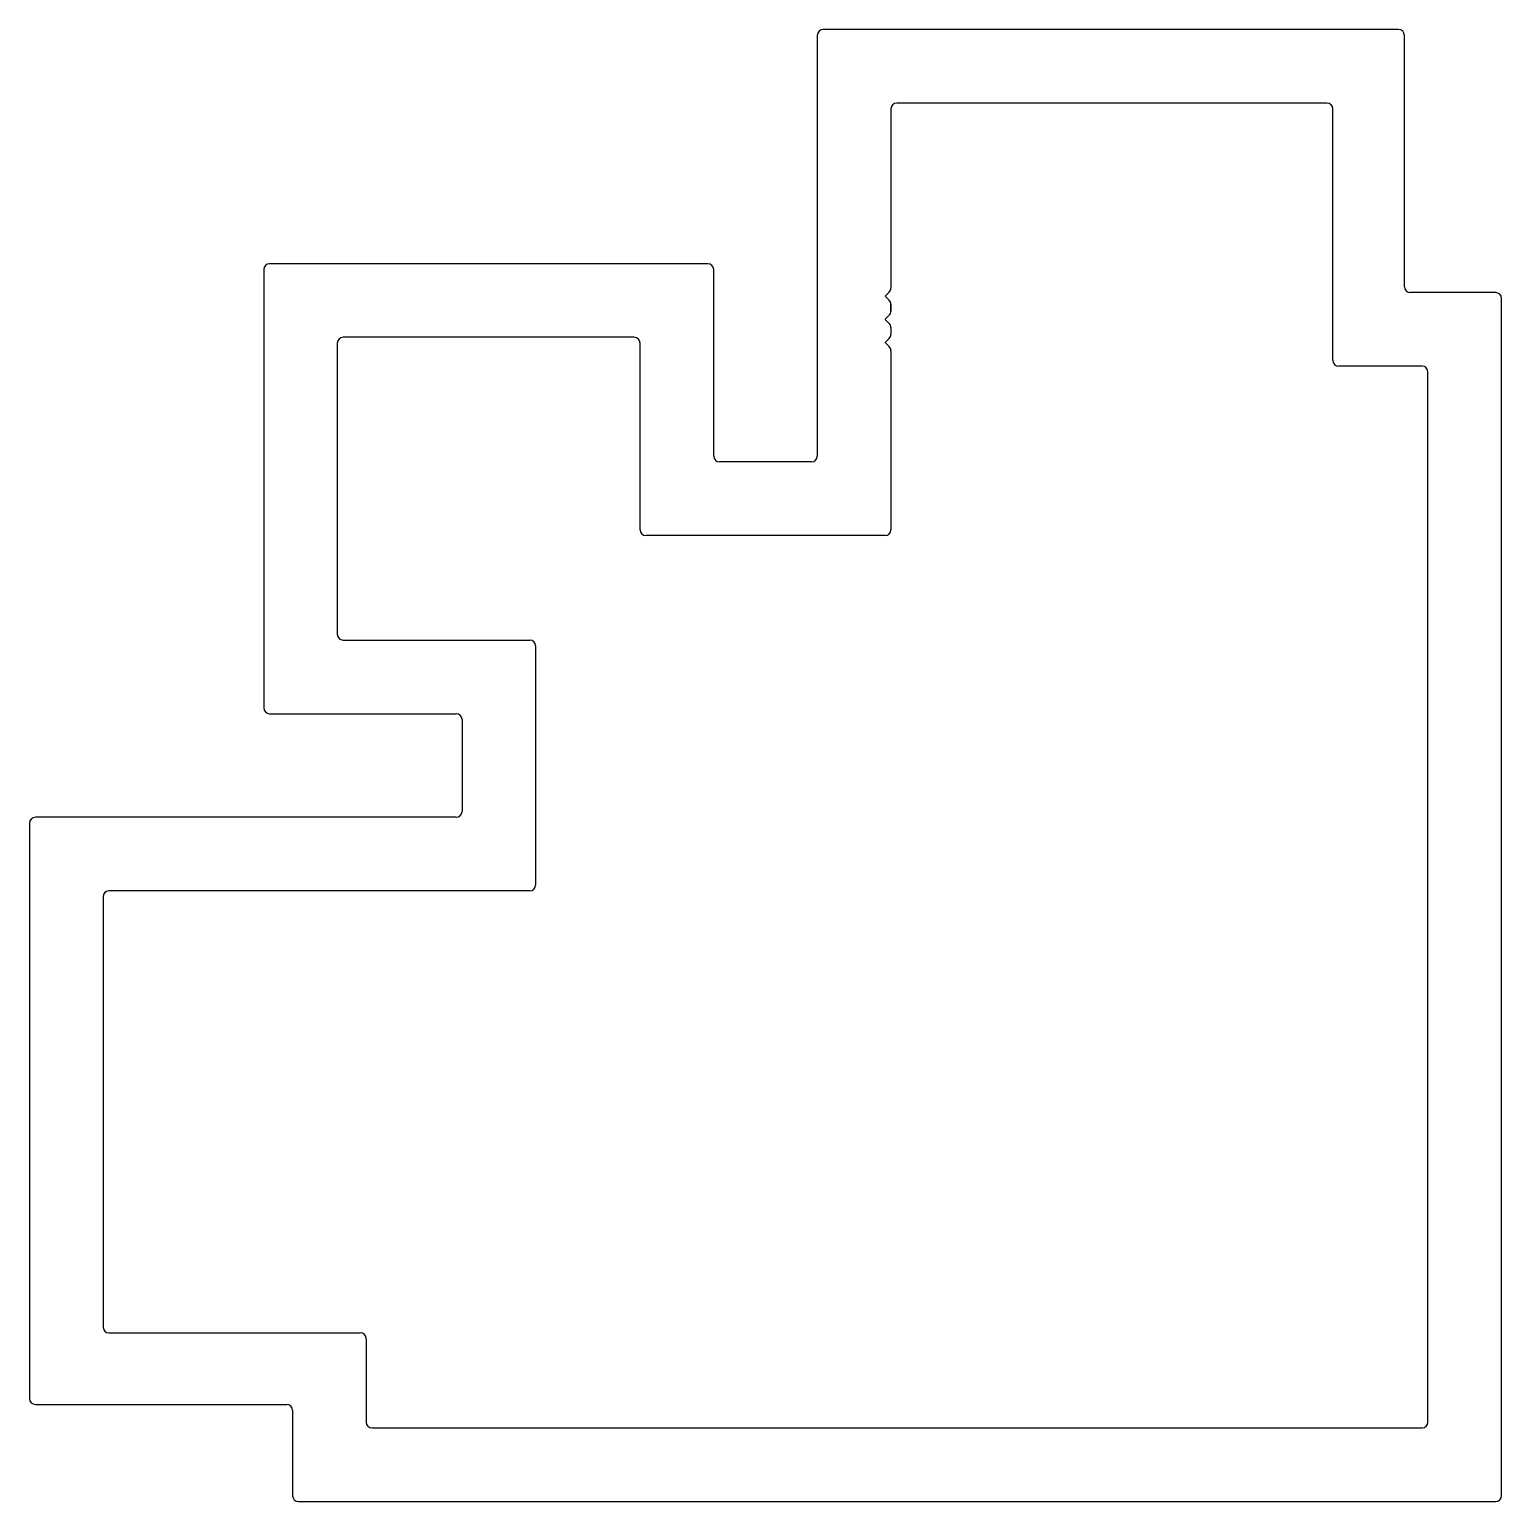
# Model space of a CAD drawing. Extents: x -34.8 to 28.7, y 2.4 to 65.9.
import ezdxf

# ---------------------------------------------------------------- set-up
doc = ezdxf.new("R2010")
doc.units = 0
doc.header["$MEASUREMENT"] = 0
doc.layers.add('3', color=3, linetype='CONTINUOUS')

msp = doc.modelspace()

# ---------------------------------------------------------------- linework, layer by layer
at = {"layer": '3', "color": 7, "linetype": 'Continuous'}
for p, q in [((-0.824, 65.659), (-0.824, 47.509)), ((24.246, 65.913), (-0.57, 65.913)), ((24.5, 54.817), (24.5, 65.659)), ((2.351, 62.484), (2.351, 54.763)), ((21.159, 62.738), (2.605, 62.738)), ((21.413, 51.642), (21.413, 62.484)), ((-24.705, 55.555), (-24.705, 36.653)), ((-5.549, 55.809), (-24.451, 55.809)), ((-5.295, 47.509), (-5.295, 55.555)), ((2.351, 54.763), (2.351, 54.763)), ((2.351, 54.763), (2.351, 54.763)), ((2.277, 54.586), (2.106, 54.415)), ((2.106, 54.403), (2.277, 54.232)), ((2.351, 54.056), (2.351, 53.763)), ((2.351, 53.763), (2.351, 54.056)), ((2.351, 54.056), (2.351, 53.763)), ((2.351, 53.763), (2.351, 54.056)), ((2.351, 54.056), (2.351, 53.763)), ((28.437, 54.563), (24.754, 54.563)), ((28.691, 2.667), (28.691, 54.309)), ((2.277, 53.586), (2.106, 53.415)), ((2.106, 53.403), (2.277, 53.232)), ((2.351, 53.056), (2.351, 52.763)), ((-21.53, 52.38), (-21.53, 39.828)), ((-8.724, 52.634), (-21.276, 52.634)), ((-8.47, 44.334), (-8.47, 52.38)), ((2.277, 52.586), (2.106, 52.415)), ((2.106, 52.404), (2.277, 52.232)), ((2.351, 52.056), (2.351, 52.056)), ((2.351, 52.056), (2.351, 44.334)), ((25.262, 51.388), (21.667, 51.388)), ((25.516, 5.842), (25.516, 51.134)), ((-1.078, 47.255), (-5.041, 47.255)), ((2.097, 44.08), (-8.216, 44.08)), ((-21.276, 39.574), (-13.23, 39.574)), ((-12.976, 39.32), (-12.976, 29.007)), ((-24.451, 36.399), (-16.405, 36.399)), ((-16.151, 36.145), (-16.151, 32.182)), ((-16.405, 31.928), (-34.555, 31.928)), ((-34.809, 31.674), (-34.809, 6.858)), ((-13.23, 28.753), (-31.38, 28.753)), ((-31.634, 28.499), (-31.634, 9.944)), ((-31.38, 9.69), (-20.538, 9.69)), ((-20.284, 9.436), (-20.284, 5.842)), ((-34.555, 6.604), (-23.713, 6.604)), ((-23.459, 6.35), (-23.459, 2.667)), ((-20.03, 5.588), (25.262, 5.588)), ((-23.205, 2.413), (28.437, 2.413))]:
    msp.add_line(p, q, dxfattribs=at)
for centre, radius, start, end in [((-0.57, 65.659), 0.254, 90, 180), ((24.246, 65.659), 0.254, 360, 90), ((2.605, 62.484), 0.254, 90, 180), ((21.159, 62.484), 0.254, 360, 90), ((-24.451, 55.555), 0.254, 90, 180), ((-5.549, 55.555), 0.254, 360, 90), ((2.101, 54.763), 0.25, 315, 360), ((24.754, 54.817), 0.254, 180, 270), ((2.112, 54.409), 0.008, 135, 225), ((2.101, 54.056), 0.25, 0, 45), ((28.437, 54.309), 0.254, 360, 90), ((2.112, 53.409), 0.008, 135, 225), ((2.101, 53.763), 0.25, 315, 360), ((2.101, 53.056), 0.25, 360, 45), ((2.101, 52.763), 0.25, 315, 360), ((-21.276, 52.38), 0.254, 90, 180), ((-8.724, 52.38), 0.254, 360, 90), ((2.112, 52.409), 0.008, 135, 225), ((2.101, 52.056), 0.25, 0, 45), ((21.667, 51.642), 0.254, 180, 270), ((25.262, 51.134), 0.254, 0, 90), ((-5.041, 47.509), 0.254, 180, 270), ((-1.078, 47.509), 0.254, 270, 0), ((-8.216, 44.334), 0.254, 180, 270), ((2.097, 44.334), 0.254, 270, 0), ((-21.276, 39.828), 0.254, 180, 270), ((-13.23, 39.32), 0.254, 0, 90), ((-24.451, 36.653), 0.254, 180, 270), ((-16.405, 36.145), 0.254, 0, 90), ((-34.555, 31.674), 0.254, 90, 180), ((-16.405, 32.182), 0.254, 270, 360), ((-31.38, 28.499), 0.254, 90, 180), ((-13.23, 29.007), 0.254, 270, 0), ((-31.38, 9.944), 0.254, 180, 270), ((-20.538, 9.436), 0.254, 360, 90), ((-34.555, 6.858), 0.254, 180, 270), ((-23.713, 6.35), 0.254, 360, 90), ((-20.03, 5.842), 0.254, 180, 270), ((25.262, 5.842), 0.254, 270, 360), ((-23.205, 2.667), 0.254, 180, 270), ((28.437, 2.667), 0.254, 270, 0)]:
    msp.add_arc(centre, radius, start, end, dxfattribs=at)

doc.saveas('drawing.dxf')
